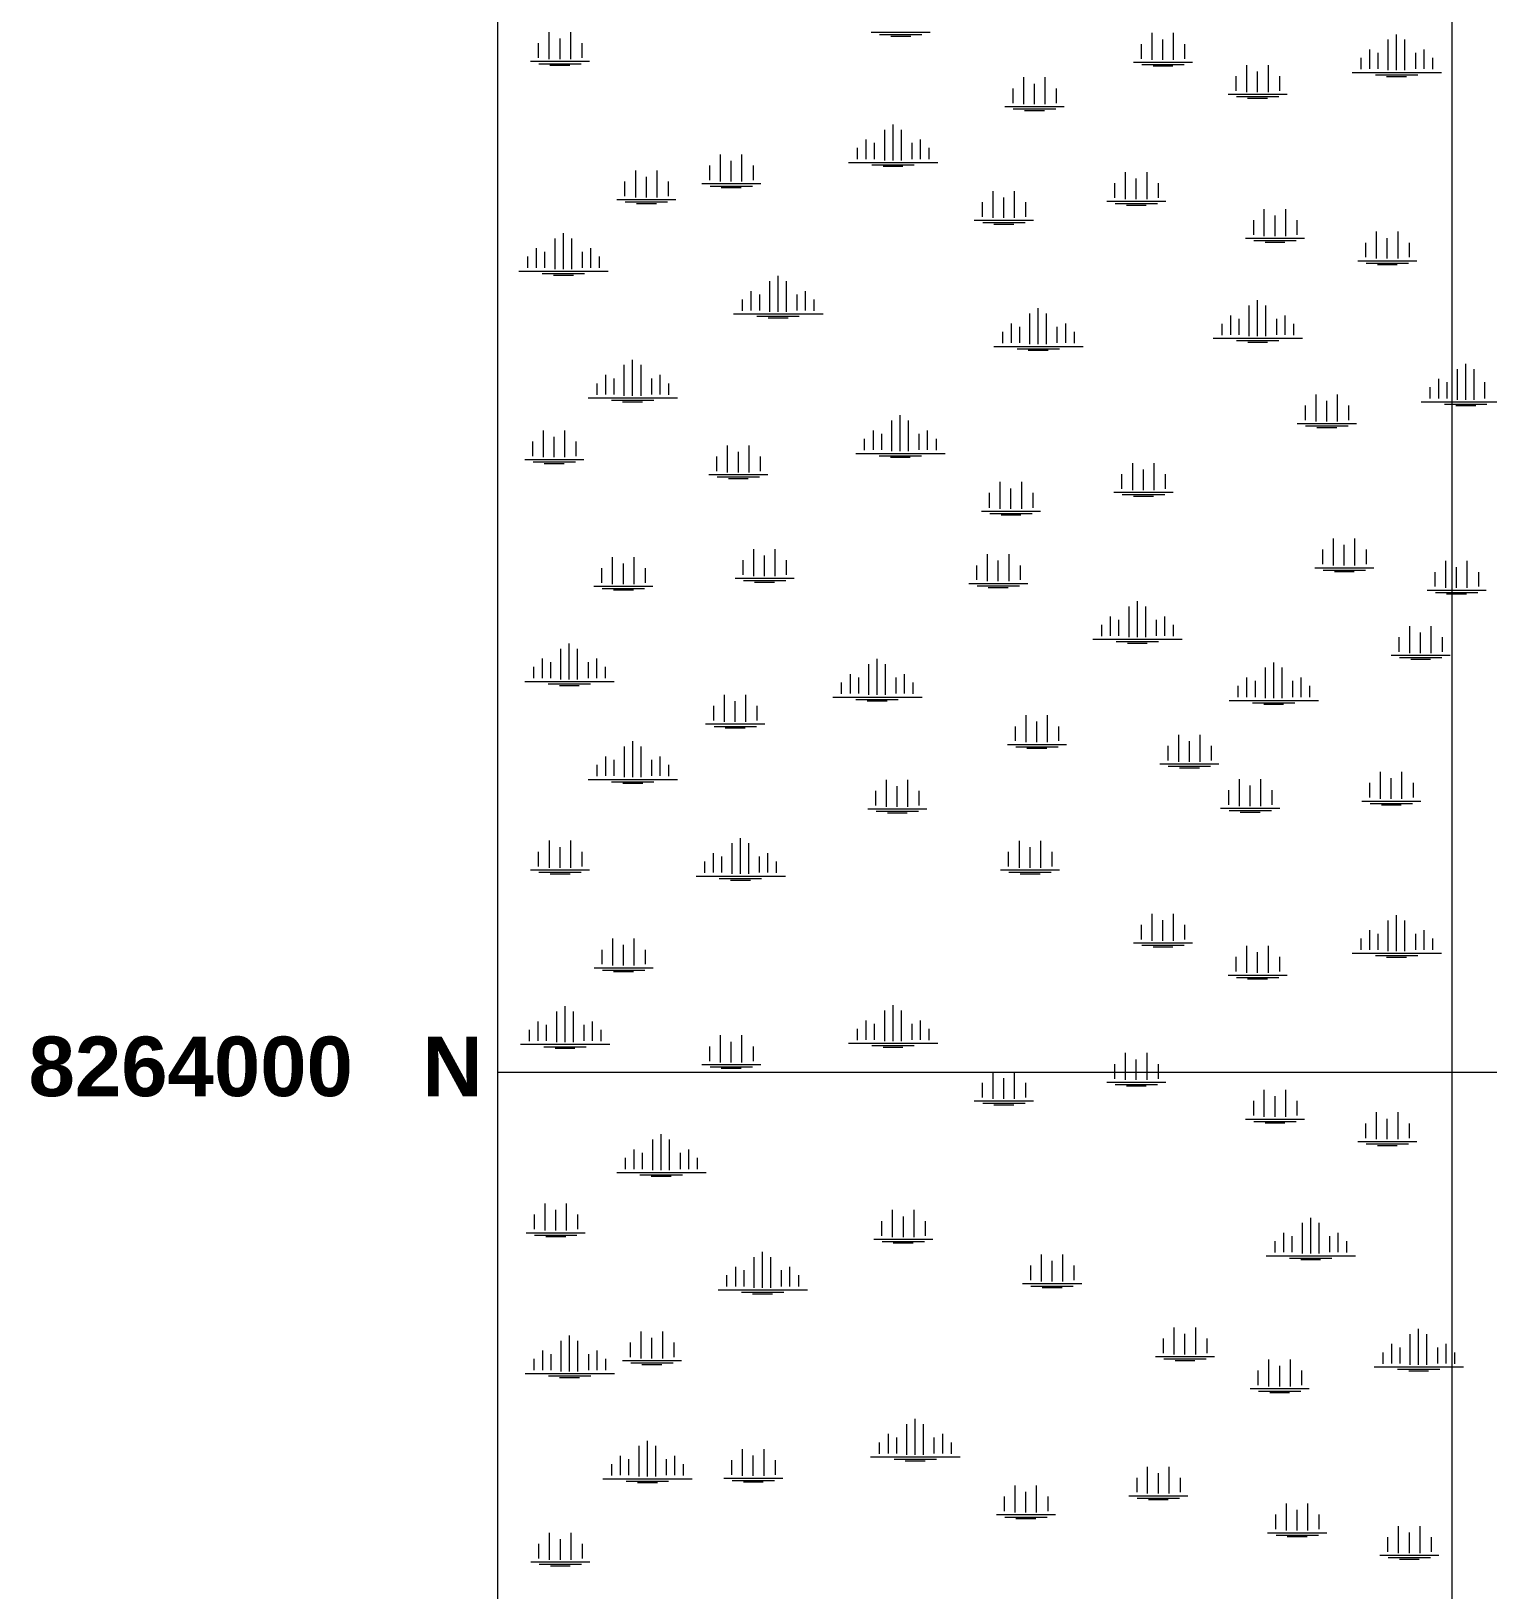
# Model space of a CAD drawing. Header units: metres. Extents: x 405809 to 420020, y 8257398 to 8272141.
# Drawn here: x 405809 to 407030, y 8262566 to 8263872 of the extents above; entities that cross this region are included whole.
import ezdxf

# ---------------------------------------------------------------- set-up
doc = ezdxf.new("R2010")
doc.units = ezdxf.units.M
for name, color, linetype, lineweight in [('BOFEDALES', 112, 'Continuous', 5), ('COORDENADAS', 30, 'Continuous', 5), ('texto', 7, 'Continuous', 13)]:
    doc.layers.add(name, color=color, linetype=linetype, lineweight=lineweight)
doc.styles.add('CARLOS', font='arialbd.ttf', dxfattribs={"height": 48})

msp = doc.modelspace()

# ---------------------------------------------------------------- linework, layer by layer
at = {"layer": 'BOFEDALES'}
for p, q in [((406234.2, 8263862.2), (406234.2, 8263850)), ((406243.5, 8263848.9), (406243.5, 8263871.5)), ((406252.5, 8263848.9), (406252.5, 8263866.2)), ((406261.5, 8263848.9), (406261.5, 8263871.5)), ((406270.7, 8263862.2), (406270.7, 8263850)), ((406513.4, 8263871.5), (406562.9, 8263871.5)), ((406520.4, 8263869.5), (406555.9, 8263869.5)), ((406529.8, 8263868.2), (406546.5, 8263868.2)), ((406739.6, 8263861.6), (406739.6, 8263849.3)), ((406748.9, 8263848.3), (406748.9, 8263870.9)), ((406757.9, 8263848.3), (406757.9, 8263865.5)), ((406766.9, 8263848.3), (406766.9, 8263870.9)), ((406776.1, 8263861.6), (406776.1, 8263849.3)), ((406946.7, 8263839.6), (406946.7, 8263865.3)), ((406953.7, 8263839.6), (406953.7, 8263869.7)), ((406953.7, 8263839.6), (406953.7, 8263865.3)), ((406960.7, 8263839.6), (406960.7, 8263865.3)), ((406923.7, 8263850), (406923.7, 8263840.5)), ((406931, 8263857), (406931, 8263840.7)), ((406938, 8263854.1), (406938, 8263840.7)), ((406969.5, 8263854.1), (406969.5, 8263840.7)), ((406976.5, 8263857), (406976.5, 8263840.7)), ((406983.8, 8263850), (406983.8, 8263840.5)), ((406227.7, 8263847.1), (406277.2, 8263847.1)), ((406234.7, 8263845.1), (406270.2, 8263845.1)), ((406244.1, 8263843.9), (406260.8, 8263843.9)), ((406733.1, 8263846.5), (406782.6, 8263846.5)), ((406740.1, 8263844.5), (406775.6, 8263844.5)), ((406749.6, 8263843.2), (406766.2, 8263843.2)), ((406828.3, 8263821.3), (406828.3, 8263843.9)), ((406837.3, 8263821.3), (406837.3, 8263838.6)), ((406846.3, 8263821.3), (406846.3, 8263843.9)), ((406916.4, 8263837.8), (406991.4, 8263837.8)), ((406936, 8263835.8), (406971.5, 8263835.8)), ((406632, 8263824.4), (406632, 8263812.1)), ((406641.3, 8263811.1), (406641.3, 8263833.7)), ((406650.3, 8263811.1), (406650.3, 8263828.3)), ((406659.3, 8263811.1), (406659.3, 8263833.7)), ((406668.5, 8263824.4), (406668.5, 8263812.1)), ((406819, 8263834.7), (406819, 8263822.4)), ((406855.5, 8263834.7), (406855.5, 8263822.4)), ((406945.4, 8263834.5), (406962.1, 8263834.5)), ((406625.5, 8263809.3), (406675, 8263809.3)), ((406812.5, 8263819.5), (406862, 8263819.5)), ((406819.5, 8263817.5), (406855, 8263817.5)), ((406828.9, 8263816.3), (406845.6, 8263816.3)), ((406632.5, 8263807.3), (406668, 8263807.3)), ((406641.9, 8263806), (406658.6, 8263806)), ((406524.7, 8263764.1), (406524.7, 8263789.8)), ((406531.7, 8263764.1), (406531.7, 8263794.2)), ((406531.7, 8263764.1), (406531.7, 8263789.8)), ((406538.7, 8263764.1), (406538.7, 8263789.8)), ((406501.6, 8263774.5), (406501.6, 8263765)), ((406508.9, 8263781.5), (406508.9, 8263765.2)), ((406515.9, 8263778.7), (406515.9, 8263765.2)), ((406547.5, 8263778.7), (406547.5, 8263765.2)), ((406554.5, 8263781.5), (406554.5, 8263765.2)), ((406561.8, 8263774.5), (406561.8, 8263765)), ((406377.8, 8263759.7), (406377.8, 8263747.4)), ((406387, 8263746.4), (406387, 8263769)), ((406396, 8263746.4), (406396, 8263763.6)), ((406405, 8263746.4), (406405, 8263769)), ((406414.3, 8263759.7), (406414.3, 8263747.4)), ((406494.4, 8263762.3), (406569.3, 8263762.3)), ((406513.9, 8263760.3), (406549.5, 8263760.3)), ((406523.4, 8263759.1), (406540, 8263759.1)), ((406306.7, 8263746.4), (406306.7, 8263734.2)), ((406316, 8263733.1), (406316, 8263755.7)), ((406325, 8263733.1), (406325, 8263750.4)), ((406334, 8263733.1), (406334, 8263755.7)), ((406343.2, 8263746.4), (406343.2, 8263734.2)), ((406371.3, 8263744.6), (406420.8, 8263744.6)), ((406717.4, 8263744.9), (406717.4, 8263732.7)), ((406726.6, 8263731.6), (406726.6, 8263754.2)), ((406735.6, 8263731.6), (406735.6, 8263748.8)), ((406744.6, 8263731.6), (406744.6, 8263754.2)), ((406753.9, 8263744.9), (406753.9, 8263732.7)), ((406300.2, 8263731.3), (406349.7, 8263731.3)), ((406378.3, 8263742.6), (406413.8, 8263742.6)), ((406387.7, 8263741.3), (406404.4, 8263741.3)), ((406615.5, 8263715.8), (406615.5, 8263738.4)), ((406624.5, 8263715.8), (406624.5, 8263733)), ((406633.5, 8263715.8), (406633.5, 8263738.4)), ((406307.2, 8263729.3), (406342.7, 8263729.3)), ((406316.6, 8263728), (406333.3, 8263728)), ((406606.3, 8263729.1), (406606.3, 8263716.8)), ((406642.8, 8263729.1), (406642.8, 8263716.8)), ((406710.9, 8263729.8), (406760.4, 8263729.8)), ((406717.9, 8263727.8), (406753.4, 8263727.8)), ((406727.3, 8263726.5), (406743.9, 8263726.5)), ((406842.9, 8263700.6), (406842.9, 8263723.2)), ((406851.9, 8263700.6), (406851.9, 8263717.9)), ((406860.9, 8263700.6), (406860.9, 8263723.2)), ((406599.8, 8263714), (406649.3, 8263714)), ((406606.8, 8263712), (406642.3, 8263712)), ((406616.2, 8263710.7), (406632.9, 8263710.7)), ((406833.7, 8263713.9), (406833.7, 8263701.7)), ((406870.2, 8263713.9), (406870.2, 8263701.7)), ((406937, 8263681.8), (406937, 8263704.4)), ((406955, 8263681.8), (406955, 8263704.4)), ((406248.4, 8263673), (406248.4, 8263698.7)), ((406255.4, 8263673), (406255.4, 8263703.1)), ((406255.4, 8263673), (406255.4, 8263698.7)), ((406262.4, 8263673), (406262.4, 8263698.7)), ((406827.2, 8263698.8), (406876.7, 8263698.8)), ((406834.2, 8263696.8), (406869.7, 8263696.8)), ((406843.6, 8263695.5), (406860.2, 8263695.5)), ((406927.7, 8263695.1), (406927.7, 8263682.9)), ((406946, 8263681.8), (406946, 8263699)), ((406964.2, 8263695.1), (406964.2, 8263682.9)), ((406225.3, 8263683.4), (406225.3, 8263673.9)), ((406232.6, 8263690.4), (406232.6, 8263674.1)), ((406239.6, 8263687.5), (406239.6, 8263674.1)), ((406271.1, 8263687.5), (406271.1, 8263674.1)), ((406278.1, 8263690.4), (406278.1, 8263674.1)), ((406285.4, 8263683.4), (406285.4, 8263673.9)), ((406921.2, 8263680), (406970.7, 8263680)), ((406218.1, 8263671.2), (406293, 8263671.2)), ((406237.6, 8263669.2), (406273.1, 8263669.2)), ((406247, 8263668), (406263.7, 8263668)), ((406435.4, 8263637.2), (406435.4, 8263667.4)), ((406928.2, 8263678), (406963.7, 8263678)), ((406937.7, 8263676.7), (406954.3, 8263676.7)), ((406412.6, 8263654.6), (406412.6, 8263638.3)), ((406428.4, 8263637.2), (406428.4, 8263662.9)), ((406435.4, 8263637.2), (406435.4, 8263662.9)), ((406442.4, 8263637.2), (406442.4, 8263662.9)), ((406458.1, 8263654.6), (406458.1, 8263638.3)), ((406405.3, 8263647.6), (406405.3, 8263638.1)), ((406419.6, 8263651.8), (406419.6, 8263638.3)), ((406451.1, 8263651.8), (406451.1, 8263638.3)), ((406465.4, 8263647.6), (406465.4, 8263638.1)), ((406653.4, 8263610), (406653.4, 8263640.1)), ((406830.3, 8263616.8), (406830.3, 8263642.5)), ((406837.3, 8263616.8), (406837.3, 8263646.9)), ((406837.3, 8263616.8), (406837.3, 8263642.5)), ((406844.3, 8263616.8), (406844.3, 8263642.5)), ((406398, 8263635.4), (406473, 8263635.4)), ((406417.6, 8263633.4), (406453.1, 8263633.4)), ((406427, 8263632.2), (406443.7, 8263632.2)), ((406630.6, 8263627.4), (406630.6, 8263611.1)), ((406646.4, 8263610), (406646.4, 8263635.7)), ((406653.4, 8263610), (406653.4, 8263635.7)), ((406660.4, 8263610), (406660.4, 8263635.7)), ((406676.1, 8263627.4), (406676.1, 8263611.1)), ((406807.3, 8263627.2), (406807.3, 8263617.7)), ((406814.6, 8263634.2), (406814.6, 8263617.9)), ((406821.6, 8263631.4), (406821.6, 8263617.9)), ((406853.1, 8263631.4), (406853.1, 8263617.9)), ((406860.1, 8263634.2), (406860.1, 8263617.9)), ((406867.4, 8263627.2), (406867.4, 8263617.7)), ((406623.3, 8263620.4), (406623.3, 8263610.9)), ((406637.6, 8263624.6), (406637.6, 8263611.1)), ((406669.1, 8263624.6), (406669.1, 8263611.1)), ((406683.4, 8263620.4), (406683.4, 8263610.9)), ((406800, 8263615), (406875, 8263615)), ((406819.6, 8263613), (406855.1, 8263613)), ((406616.1, 8263608.2), (406691, 8263608.2)), ((406635.6, 8263606.2), (406671.1, 8263606.2)), ((406645, 8263605), (406661.7, 8263605)), ((406829, 8263611.8), (406845.7, 8263611.8)), ((406306.4, 8263566.8), (406306.4, 8263592.6)), ((406313.4, 8263566.8), (406313.4, 8263597)), ((406313.4, 8263566.8), (406313.4, 8263592.6)), ((406320.4, 8263566.8), (406320.4, 8263592.6)), ((407004.8, 8263563.5), (407004.8, 8263589.2)), ((407011.8, 8263563.5), (407011.8, 8263593.6)), ((407011.8, 8263563.5), (407011.8, 8263589.2)), ((407018.8, 8263563.5), (407018.8, 8263589.2)), ((406283.3, 8263577.2), (406283.3, 8263567.7)), ((406290.6, 8263584.3), (406290.6, 8263567.9)), ((406297.6, 8263581.4), (406297.6, 8263567.9)), ((406329.1, 8263581.4), (406329.1, 8263567.9)), ((406336.1, 8263584.3), (406336.1, 8263567.9)), ((406343.4, 8263577.2), (406343.4, 8263567.7)), ((406981.7, 8263573.9), (406981.7, 8263564.4)), ((406989, 8263580.9), (406989, 8263564.6)), ((406996, 8263578.1), (406996, 8263564.6)), ((407027.5, 8263578.1), (407027.5, 8263564.6)), ((406276.1, 8263565.1), (406351, 8263565.1)), ((406295.6, 8263563.1), (406331.1, 8263563.1)), ((406305, 8263561.8), (406321.7, 8263561.8)), ((406886.3, 8263545.3), (406886.3, 8263567.9)), ((406895.3, 8263545.3), (406895.3, 8263562.5)), ((406904.3, 8263545.3), (406904.3, 8263567.9)), ((406974.5, 8263561.7), (407049.4, 8263561.7)), ((406537.7, 8263520.3), (406537.7, 8263550.4)), ((406877, 8263558.6), (406877, 8263546.3)), ((406913.6, 8263558.6), (406913.6, 8263546.3)), ((406994, 8263559.7), (407029.5, 8263559.7)), ((407003.4, 8263558.5), (407020.1, 8263558.5)), ((406238.6, 8263515.2), (406238.6, 8263537.8)), ((406256.6, 8263515.2), (406256.6, 8263537.8)), ((406514.9, 8263537.7), (406514.9, 8263521.4)), ((406521.9, 8263534.8), (406521.9, 8263521.4)), ((406530.7, 8263520.3), (406530.7, 8263546)), ((406537.7, 8263520.3), (406537.7, 8263546)), ((406544.7, 8263520.3), (406544.7, 8263546)), ((406553.4, 8263534.8), (406553.4, 8263521.4)), ((406560.4, 8263537.7), (406560.4, 8263521.4)), ((406870.5, 8263543.5), (406920.1, 8263543.5)), ((406877.5, 8263541.5), (406913.1, 8263541.5)), ((406887, 8263540.2), (406903.6, 8263540.2)), ((406229.4, 8263528.5), (406229.4, 8263516.3)), ((406247.6, 8263515.2), (406247.6, 8263532.5)), ((406265.9, 8263528.5), (406265.9, 8263516.3)), ((406393, 8263502.5), (406393, 8263525.2)), ((406411, 8263502.5), (406411, 8263525.2)), ((406507.6, 8263530.7), (406507.6, 8263521.2)), ((406567.7, 8263530.7), (406567.7, 8263521.2)), ((406222.9, 8263513.4), (406272.4, 8263513.4)), ((406229.9, 8263511.4), (406265.4, 8263511.4)), ((406239.3, 8263510.1), (406256, 8263510.1)), ((406383.8, 8263515.9), (406383.8, 8263503.6)), ((406402, 8263502.5), (406402, 8263519.8)), ((406420.3, 8263515.9), (406420.3, 8263503.6)), ((406500.4, 8263518.5), (406575.3, 8263518.5)), ((406519.9, 8263516.5), (406555.4, 8263516.5)), ((406529.4, 8263515.2), (406546, 8263515.2)), ((406732.6, 8263487.8), (406732.6, 8263510.4)), ((406750.6, 8263487.8), (406750.6, 8263510.4)), ((406377.3, 8263500.8), (406426.8, 8263500.8)), ((406384.3, 8263498.8), (406419.8, 8263498.8)), ((406393.7, 8263497.5), (406410.3, 8263497.5)), ((406723.3, 8263501.1), (406723.3, 8263488.8)), ((406741.6, 8263487.8), (406741.6, 8263505)), ((406759.9, 8263501.1), (406759.9, 8263488.8)), ((406612.3, 8263485.3), (406612.3, 8263473)), ((406621.5, 8263471.9), (406621.5, 8263494.6)), ((406630.5, 8263471.9), (406630.5, 8263489.2)), ((406639.5, 8263471.9), (406639.5, 8263494.6)), ((406648.8, 8263485.3), (406648.8, 8263473)), ((406716.8, 8263486), (406766.4, 8263486)), ((406723.8, 8263484), (406759.4, 8263484)), ((406733.3, 8263482.7), (406749.9, 8263482.7)), ((406605.8, 8263470.2), (406655.3, 8263470.2)), ((406612.8, 8263468.2), (406648.3, 8263468.2)), ((406622.2, 8263466.9), (406638.8, 8263466.9)), ((406900.9, 8263424.5), (406900.9, 8263447.1)), ((406918.9, 8263424.5), (406918.9, 8263447.1)), ((406296.6, 8263409), (406296.6, 8263431.6)), ((406314.6, 8263409), (406314.6, 8263431.6)), ((406414.9, 8263415.7), (406414.9, 8263438.3)), ((406423.9, 8263415.7), (406423.9, 8263432.9)), ((406432.9, 8263415.7), (406432.9, 8263438.3)), ((406610.9, 8263411.3), (406610.9, 8263433.9)), ((406628.9, 8263411.3), (406628.9, 8263433.9)), ((406891.7, 8263437.9), (406891.7, 8263425.6)), ((406909.9, 8263424.5), (406909.9, 8263441.8)), ((406928.2, 8263437.9), (406928.2, 8263425.6)), ((406287.4, 8263422.4), (406287.4, 8263410.1)), ((406305.6, 8263409), (406305.6, 8263426.3)), ((406323.9, 8263422.4), (406323.9, 8263410.1)), ((406405.7, 8263429), (406405.7, 8263416.7)), ((406442.2, 8263429), (406442.2, 8263416.7)), ((406601.6, 8263424.6), (406601.6, 8263412.4)), ((406619.9, 8263411.3), (406619.9, 8263428.6)), ((406638.1, 8263424.6), (406638.1, 8263412.4)), ((406885.2, 8263422.7), (406934.7, 8263422.7)), ((406892.2, 8263420.7), (406927.7, 8263420.7)), ((406901.6, 8263419.5), (406918.3, 8263419.5)), ((406985.8, 8263419), (406985.8, 8263406.8)), ((406995, 8263405.7), (406995, 8263428.3)), ((407004, 8263405.7), (407004, 8263423)), ((407013, 8263405.7), (407013, 8263428.3)), ((407022.3, 8263419), (407022.3, 8263406.8)), ((406280.9, 8263407.2), (406330.4, 8263407.2)), ((406287.9, 8263405.2), (406323.4, 8263405.2)), ((406297.3, 8263404), (406314, 8263404)), ((406399.2, 8263413.9), (406448.7, 8263413.9)), ((406406.2, 8263411.9), (406441.7, 8263411.9)), ((406415.6, 8263410.6), (406432.3, 8263410.6)), ((406595.1, 8263409.5), (406644.6, 8263409.5)), ((406602.1, 8263407.5), (406637.6, 8263407.5)), ((406611.5, 8263406.2), (406628.2, 8263406.2)), ((406979.3, 8263403.9), (407028.8, 8263403.9)), ((406736.5, 8263364.5), (406736.5, 8263394.6)), ((406986.3, 8263401.9), (407021.8, 8263401.9)), ((406995.7, 8263400.7), (407012.4, 8263400.7)), ((406713.7, 8263381.9), (406713.7, 8263365.6)), ((406720.7, 8263379.1), (406720.7, 8263365.6)), ((406729.5, 8263364.5), (406729.5, 8263390.2)), ((406736.5, 8263364.5), (406736.5, 8263390.2)), ((406743.5, 8263364.5), (406743.5, 8263390.2)), ((406752.2, 8263379.1), (406752.2, 8263365.6)), ((406759.2, 8263381.9), (406759.2, 8263365.6)), ((406706.4, 8263374.9), (406706.4, 8263365.4)), ((406766.5, 8263374.9), (406766.5, 8263365.4)), ((406964.9, 8263351.1), (406964.9, 8263373.7)), ((406973.9, 8263351.1), (406973.9, 8263368.3)), ((406982.9, 8263351.1), (406982.9, 8263373.7)), ((406253.3, 8263329.1), (406253.3, 8263354.8)), ((406260.3, 8263329.1), (406260.3, 8263359.2)), ((406260.3, 8263329.1), (406260.3, 8263354.8)), ((406267.3, 8263329.1), (406267.3, 8263354.8)), ((406699.1, 8263362.7), (406774.1, 8263362.7)), ((406718.7, 8263360.7), (406754.2, 8263360.7)), ((406728.1, 8263359.5), (406744.8, 8263359.5)), ((406955.6, 8263364.4), (406955.6, 8263352.1)), ((406992.1, 8263364.4), (406992.1, 8263352.1)), ((406230.2, 8263339.5), (406230.2, 8263330)), ((406237.5, 8263346.5), (406237.5, 8263330.1)), ((406244.5, 8263343.6), (406244.5, 8263330.1)), ((406276.1, 8263343.6), (406276.1, 8263330.1)), ((406283.1, 8263346.5), (406283.1, 8263330.1)), ((406290.4, 8263339.5), (406290.4, 8263330)), ((406511.4, 8263316.1), (406511.4, 8263341.8)), ((406518.4, 8263316.1), (406518.4, 8263346.2)), ((406518.4, 8263316.1), (406518.4, 8263341.8)), ((406525.4, 8263316.1), (406525.4, 8263341.8)), ((406843.8, 8263313.2), (406843.8, 8263338.9)), ((406850.8, 8263313.2), (406850.8, 8263343.3)), ((406850.8, 8263313.2), (406850.8, 8263338.9)), ((406857.8, 8263313.2), (406857.8, 8263338.9)), ((406949.1, 8263349.3), (406998.6, 8263349.3)), ((406956.1, 8263347.3), (406991.6, 8263347.3)), ((406965.6, 8263346), (406982.2, 8263346)), ((406223, 8263327.3), (406297.9, 8263327.3)), ((406488.3, 8263326.5), (406488.3, 8263317)), ((406495.6, 8263333.5), (406495.6, 8263317.2)), ((406502.6, 8263330.6), (406502.6, 8263317.2)), ((406534.1, 8263330.6), (406534.1, 8263317.2)), ((406541.1, 8263333.5), (406541.1, 8263317.2)), ((406548.4, 8263326.5), (406548.4, 8263317)), ((406828.1, 8263330.6), (406828.1, 8263314.3)), ((406835.1, 8263327.8), (406835.1, 8263314.3)), ((406866.6, 8263327.8), (406866.6, 8263314.3)), ((406873.6, 8263330.6), (406873.6, 8263314.3)), ((406242.5, 8263325.3), (406278.1, 8263325.3)), ((406252, 8263324), (406268.6, 8263324)), ((406390.4, 8263293.5), (406390.4, 8263316.1)), ((406408.4, 8263293.5), (406408.4, 8263316.1)), ((406481.1, 8263314.3), (406556, 8263314.3)), ((406820.8, 8263323.6), (406820.8, 8263314.1)), ((406880.9, 8263323.6), (406880.9, 8263314.1)), ((406381.1, 8263306.9), (406381.1, 8263294.6)), ((406399.4, 8263293.5), (406399.4, 8263310.8)), ((406417.6, 8263306.9), (406417.6, 8263294.6)), ((406500.6, 8263312.3), (406536.1, 8263312.3)), ((406510, 8263311.1), (406526.7, 8263311.1)), ((406813.5, 8263311.4), (406888.4, 8263311.4)), ((406833.1, 8263309.4), (406868.6, 8263309.4)), ((406842.5, 8263308.2), (406859.1, 8263308.2)), ((406374.6, 8263291.7), (406424.1, 8263291.7)), ((406381.6, 8263289.7), (406417.1, 8263289.7)), ((406391, 8263288.5), (406407.7, 8263288.5)), ((406634, 8263289.7), (406634, 8263277.5)), ((406643.2, 8263276.4), (406643.2, 8263299)), ((406652.2, 8263276.4), (406652.2, 8263293.7)), ((406661.2, 8263276.4), (406661.2, 8263299)), ((406670.5, 8263289.7), (406670.5, 8263277.5)), ((406313.5, 8263247), (406313.5, 8263277.2)), ((406627.5, 8263274.6), (406677, 8263274.6)), ((406761.9, 8263273.4), (406761.9, 8263261.2)), ((406771.1, 8263260.1), (406771.1, 8263282.7)), ((406780.1, 8263260.1), (406780.1, 8263277.4)), ((406789.1, 8263260.1), (406789.1, 8263282.7)), ((406798.4, 8263273.4), (406798.4, 8263261.2)), ((406290.7, 8263264.5), (406290.7, 8263248.1)), ((406297.7, 8263261.6), (406297.7, 8263248.1)), ((406306.5, 8263247), (406306.5, 8263272.8)), ((406313.5, 8263247), (406313.5, 8263272.8)), ((406320.5, 8263247), (406320.5, 8263272.8)), ((406329.2, 8263261.6), (406329.2, 8263248.1)), ((406336.2, 8263264.5), (406336.2, 8263248.1)), ((406634.5, 8263272.6), (406670, 8263272.6)), ((406643.9, 8263271.3), (406660.6, 8263271.3)), ((406283.4, 8263257.4), (406283.4, 8263247.9)), ((406343.5, 8263257.4), (406343.5, 8263247.9)), ((406755.4, 8263258.3), (406804.9, 8263258.3)), ((406762.4, 8263256.3), (406797.9, 8263256.3)), ((406771.8, 8263255), (406788.5, 8263255)), ((406940.3, 8263228.9), (406940.3, 8263251.5)), ((406958.3, 8263228.9), (406958.3, 8263251.5)), ((406276.2, 8263245.2), (406351.1, 8263245.2)), ((406295.7, 8263243.2), (406331.2, 8263243.2)), ((406305.1, 8263242), (406321.8, 8263242)), ((406516.9, 8263235.7), (406516.9, 8263223.4)), ((406526.2, 8263222.3), (406526.2, 8263244.9)), ((406535.2, 8263222.3), (406535.2, 8263239.6)), ((406544.2, 8263222.3), (406544.2, 8263244.9)), ((406553.4, 8263235.7), (406553.4, 8263223.4)), ((406812.8, 8263236.3), (406812.8, 8263224)), ((406822, 8263222.9), (406822, 8263245.5)), ((406831, 8263222.9), (406831, 8263240.2)), ((406840, 8263222.9), (406840, 8263245.5)), ((406849.3, 8263236.3), (406849.3, 8263224)), ((406931.1, 8263242.3), (406931.1, 8263230)), ((406949.3, 8263228.9), (406949.3, 8263246.2)), ((406967.6, 8263242.3), (406967.6, 8263230)), ((406806.3, 8263221.1), (406855.8, 8263221.1)), ((406924.6, 8263227.1), (406974.1, 8263227.1)), ((406931.6, 8263225.1), (406967.1, 8263225.1)), ((406941, 8263223.9), (406957.6, 8263223.9)), ((406510.4, 8263220.5), (406559.9, 8263220.5)), ((406517.4, 8263218.5), (406552.9, 8263218.5)), ((406526.9, 8263217.3), (406543.5, 8263217.3)), ((406813.3, 8263219.1), (406848.8, 8263219.1)), ((406822.7, 8263217.9), (406839.4, 8263217.9)), ((406403.8, 8263166), (406403.8, 8263196.1)), ((406234.3, 8263184.6), (406234.3, 8263172.3)), ((406243.6, 8263171.2), (406243.6, 8263193.9)), ((406252.6, 8263171.2), (406252.6, 8263188.5)), ((406261.6, 8263171.2), (406261.6, 8263193.9)), ((406270.8, 8263184.6), (406270.8, 8263172.3)), ((406381, 8263183.4), (406381, 8263167.1)), ((406396.8, 8263166), (406396.8, 8263191.7)), ((406403.8, 8263166), (406403.8, 8263191.7)), ((406410.8, 8263166), (406410.8, 8263191.7)), ((406426.5, 8263183.4), (406426.5, 8263167.1)), ((406628.3, 8263184.5), (406628.3, 8263172.3)), ((406637.6, 8263171.2), (406637.6, 8263193.8)), ((406646.6, 8263171.2), (406646.6, 8263188.4)), ((406655.6, 8263171.2), (406655.6, 8263193.8)), ((406664.8, 8263184.5), (406664.8, 8263172.3)), ((406227.8, 8263169.5), (406277.3, 8263169.5)), ((406373.7, 8263176.4), (406373.7, 8263166.9)), ((406388, 8263180.5), (406388, 8263167.1)), ((406419.5, 8263180.5), (406419.5, 8263167.1)), ((406433.8, 8263176.4), (406433.8, 8263166.9)), ((406621.8, 8263169.4), (406671.3, 8263169.4)), ((406234.8, 8263167.5), (406270.3, 8263167.5)), ((406244.2, 8263166.2), (406260.9, 8263166.2)), ((406366.5, 8263164.2), (406441.4, 8263164.2)), ((406386, 8263162.2), (406421.5, 8263162.2)), ((406395.4, 8263160.9), (406412.1, 8263160.9)), ((406628.8, 8263167.4), (406664.3, 8263167.4)), ((406638.2, 8263166.1), (406654.9, 8263166.1)), ((406748.9, 8263110), (406748.9, 8263132.7)), ((406766.9, 8263110), (406766.9, 8263132.7)), ((406953.7, 8263101.4), (406953.7, 8263131.5)), ((406739.6, 8263123.4), (406739.6, 8263111.1)), ((406757.9, 8263110), (406757.9, 8263127.3)), ((406776.1, 8263123.4), (406776.1, 8263111.1)), ((406931, 8263118.8), (406931, 8263102.5)), ((406946.7, 8263101.4), (406946.7, 8263127.1)), ((406953.7, 8263101.4), (406953.7, 8263127.1)), ((406960.7, 8263101.4), (406960.7, 8263127.1)), ((406976.5, 8263118.8), (406976.5, 8263102.5)), ((406296.7, 8263089.2), (406296.7, 8263111.8)), ((406305.7, 8263089.2), (406305.7, 8263106.5)), ((406314.7, 8263089.2), (406314.7, 8263111.8)), ((406733.1, 8263108.3), (406782.6, 8263108.3)), ((406740.1, 8263106.3), (406775.6, 8263106.3)), ((406749.6, 8263105), (406766.2, 8263105)), ((406828.3, 8263083.1), (406828.3, 8263105.7)), ((406846.3, 8263083.1), (406846.3, 8263105.7)), ((406923.7, 8263111.8), (406923.7, 8263102.3)), ((406938, 8263115.9), (406938, 8263102.5)), ((406969.5, 8263115.9), (406969.5, 8263102.5)), ((406983.8, 8263111.8), (406983.8, 8263102.3)), ((406287.5, 8263102.5), (406287.5, 8263090.3)), ((406324, 8263102.5), (406324, 8263090.3)), ((406819, 8263096.4), (406819, 8263084.2)), ((406837.3, 8263083.1), (406837.3, 8263100.4)), ((406855.5, 8263096.4), (406855.5, 8263084.2)), ((406916.4, 8263099.6), (406991.4, 8263099.6)), ((406936, 8263097.6), (406971.5, 8263097.6)), ((406945.4, 8263096.3), (406962.1, 8263096.3)), ((406281, 8263087.4), (406330.5, 8263087.4)), ((406288, 8263085.4), (406323.5, 8263085.4)), ((406297.4, 8263084.2), (406314.1, 8263084.2)), ((406812.5, 8263081.3), (406862, 8263081.3)), ((406819.5, 8263079.3), (406855, 8263079.3)), ((406828.9, 8263078.1), (406845.6, 8263078.1)), ((406256.7, 8263024.9), (406256.7, 8263055.1)), ((406524.7, 8263025.9), (406524.7, 8263051.6)), ((406531.7, 8263025.9), (406531.7, 8263056)), ((406531.7, 8263025.9), (406531.7, 8263051.6)), ((406538.7, 8263025.9), (406538.7, 8263051.6)), ((406233.9, 8263042.4), (406233.9, 8263026)), ((406240.9, 8263039.5), (406240.9, 8263026)), ((406249.7, 8263024.9), (406249.7, 8263050.7)), ((406256.7, 8263024.9), (406256.7, 8263050.7)), ((406263.7, 8263024.9), (406263.7, 8263050.7)), ((406272.4, 8263039.5), (406272.4, 8263026)), ((406279.4, 8263042.4), (406279.4, 8263026)), ((406508.9, 8263043.3), (406508.9, 8263027)), ((406515.9, 8263040.4), (406515.9, 8263027)), ((406547.5, 8263040.4), (406547.5, 8263027)), ((406554.5, 8263043.3), (406554.5, 8263027)), ((406226.6, 8263035.4), (406226.6, 8263025.9)), ((406286.8, 8263035.4), (406286.8, 8263025.9)), ((406387, 8263008.1), (406387, 8263030.8)), ((406396, 8263008.1), (406396, 8263025.4)), ((406405, 8263008.1), (406405, 8263030.8)), ((406501.6, 8263036.3), (406501.6, 8263026.8)), ((406561.8, 8263036.3), (406561.8, 8263026.8)), ((406219.4, 8263023.2), (406294.3, 8263023.2)), ((406238.9, 8263021.2), (406274.4, 8263021.2)), ((406248.4, 8263019.9), (406265, 8263019.9)), ((406377.8, 8263021.5), (406377.8, 8263009.2)), ((406414.3, 8263021.5), (406414.3, 8263009.2)), ((406494.4, 8263024.1), (406569.3, 8263024.1)), ((406513.9, 8263022.1), (406549.5, 8263022.1)), ((406523.4, 8263020.8), (406540, 8263020.8)), ((406726.6, 8262993.4), (406726.6, 8263016)), ((406744.6, 8262993.4), (406744.6, 8263016)), ((406371.3, 8263006.4), (406420.8, 8263006.4)), ((406378.3, 8263004.4), (406413.8, 8263004.4)), ((406387.7, 8263003.1), (406404.4, 8263003.1)), ((406615.5, 8262977.5), (406615.5, 8263000.2)), ((406633.5, 8262977.5), (406633.5, 8263000.2)), ((406717.4, 8263006.7), (406717.4, 8262994.4)), ((406735.6, 8262993.4), (406735.6, 8263010.6)), ((406753.9, 8263006.7), (406753.9, 8262994.4)), ((406606.3, 8262990.9), (406606.3, 8262978.6)), ((406624.5, 8262977.5), (406624.5, 8262994.8)), ((406642.8, 8262990.9), (406642.8, 8262978.6)), ((406710.9, 8262991.6), (406760.4, 8262991.6)), ((406717.9, 8262989.6), (406753.4, 8262989.6)), ((406727.3, 8262988.3), (406743.9, 8262988.3)), ((406599.8, 8262975.8), (406649.3, 8262975.8)), ((406606.8, 8262973.8), (406642.3, 8262973.8)), ((406833.7, 8262975.7), (406833.7, 8262963.5)), ((406842.9, 8262962.4), (406842.9, 8262985)), ((406851.9, 8262962.4), (406851.9, 8262979.7)), ((406860.9, 8262962.4), (406860.9, 8262985)), ((406870.2, 8262975.7), (406870.2, 8262963.5)), ((406616.2, 8262972.5), (406632.9, 8262972.5)), ((406827.2, 8262960.6), (406876.7, 8262960.6)), ((406937, 8262943.6), (406937, 8262966.2)), ((406946, 8262943.6), (406946, 8262960.8)), ((406955, 8262943.6), (406955, 8262966.2)), ((406337.3, 8262917.6), (406337.3, 8262947.8)), ((406834.2, 8262958.6), (406869.7, 8262958.6)), ((406843.6, 8262957.3), (406860.2, 8262957.3)), ((406927.7, 8262956.9), (406927.7, 8262944.6)), ((406964.2, 8262956.9), (406964.2, 8262944.6)), ((406314.5, 8262935.1), (406314.5, 8262918.7)), ((406330.3, 8262917.6), (406330.3, 8262943.4)), ((406337.3, 8262917.6), (406337.3, 8262943.4)), ((406344.3, 8262917.6), (406344.3, 8262943.4)), ((406360.1, 8262935.1), (406360.1, 8262918.7)), ((406921.2, 8262941.8), (406970.7, 8262941.8)), ((406928.2, 8262939.8), (406963.7, 8262939.8)), ((406937.7, 8262938.5), (406954.3, 8262938.5)), ((406307.2, 8262928.1), (406307.2, 8262918.6)), ((406321.5, 8262932.2), (406321.5, 8262918.7)), ((406353.1, 8262932.2), (406353.1, 8262918.7)), ((406367.4, 8262928.1), (406367.4, 8262918.6)), ((406300, 8262915.9), (406374.9, 8262915.9)), ((406319.5, 8262913.9), (406355.1, 8262913.9)), ((406329, 8262912.6), (406345.6, 8262912.6)), ((406240, 8262867.1), (406240, 8262889.7)), ((406249, 8262867.1), (406249, 8262884.4)), ((406258, 8262867.1), (406258, 8262889.7)), ((406531.3, 8262861.7), (406531.3, 8262884.4)), ((406549.3, 8262861.7), (406549.3, 8262884.4)), ((406230.7, 8262880.5), (406230.7, 8262868.2)), ((406267.2, 8262880.5), (406267.2, 8262868.2)), ((406522, 8262875.1), (406522, 8262862.8)), ((406540.3, 8262861.7), (406540.3, 8262879)), ((406558.5, 8262875.1), (406558.5, 8262862.8)), ((406874.8, 8262847.8), (406874.8, 8262873.5)), ((406881.8, 8262847.8), (406881.8, 8262877.9)), ((406881.8, 8262847.8), (406881.8, 8262873.5)), ((406888.8, 8262847.8), (406888.8, 8262873.5)), ((406224.2, 8262865.3), (406273.7, 8262865.3)), ((406231.2, 8262863.3), (406266.7, 8262863.3)), ((406240.6, 8262862.1), (406257.3, 8262862.1)), ((406515.5, 8262860), (406565, 8262860)), ((406522.5, 8262858), (406558, 8262858)), ((406531.9, 8262856.7), (406548.6, 8262856.7)), ((406851.7, 8262858.2), (406851.7, 8262848.7)), ((406859, 8262865.2), (406859, 8262848.9)), ((406866, 8262862.4), (406866, 8262848.9)), ((406897.5, 8262862.4), (406897.5, 8262848.9)), ((406904.5, 8262865.2), (406904.5, 8262848.9)), ((406911.8, 8262858.2), (406911.8, 8262848.7)), ((406415.3, 8262819.2), (406415.3, 8262844.9)), ((406422.3, 8262819.2), (406422.3, 8262849.4)), ((406422.3, 8262819.2), (406422.3, 8262844.9)), ((406429.3, 8262819.2), (406429.3, 8262844.9)), ((406656.1, 8262824.4), (406656.1, 8262847)), ((406674.1, 8262824.4), (406674.1, 8262847)), ((406844.5, 8262846), (406919.4, 8262846)), ((406864, 8262844), (406899.5, 8262844)), ((406873.4, 8262842.8), (406890.1, 8262842.8)), ((406392.2, 8262829.6), (406392.2, 8262820.1)), ((406399.5, 8262836.6), (406399.5, 8262820.3)), ((406406.5, 8262833.8), (406406.5, 8262820.3)), ((406438, 8262833.8), (406438, 8262820.3)), ((406445, 8262836.6), (406445, 8262820.3)), ((406452.3, 8262829.6), (406452.3, 8262820.1)), ((406646.8, 8262837.8), (406646.8, 8262825.5)), ((406665.1, 8262824.4), (406665.1, 8262841.7)), ((406683.3, 8262837.8), (406683.3, 8262825.5)), ((406385, 8262817.4), (406459.9, 8262817.4)), ((406640.3, 8262822.6), (406689.8, 8262822.6)), ((406647.3, 8262820.6), (406682.8, 8262820.6)), ((406656.7, 8262819.4), (406673.4, 8262819.4)), ((406404.5, 8262815.4), (406440, 8262815.4)), ((406413.9, 8262814.2), (406430.6, 8262814.2)), ((406260.5, 8262749), (406260.5, 8262779.2)), ((406320.6, 8262759.8), (406320.6, 8262782.5)), ((406329.6, 8262759.8), (406329.6, 8262777.1)), ((406338.6, 8262759.8), (406338.6, 8262782.5)), ((406767.4, 8262763.3), (406767.4, 8262785.9)), ((406776.4, 8262763.3), (406776.4, 8262780.6)), ((406785.4, 8262763.3), (406785.4, 8262785.9)), ((406965.2, 8262754.6), (406965.2, 8262780.3)), ((406972.2, 8262754.6), (406972.2, 8262784.8)), ((406972.2, 8262754.6), (406972.2, 8262780.3)), ((406979.2, 8262754.6), (406979.2, 8262780.3)), ((406237.8, 8262766.5), (406237.8, 8262750.1)), ((406253.5, 8262749), (406253.5, 8262774.8)), ((406260.5, 8262749), (406260.5, 8262774.8)), ((406267.5, 8262749), (406267.5, 8262774.8)), ((406283.3, 8262766.5), (406283.3, 8262750.1)), ((406311.3, 8262773.2), (406311.3, 8262760.9)), ((406347.8, 8262773.2), (406347.8, 8262760.9)), ((406758.1, 8262776.6), (406758.1, 8262764.4)), ((406794.6, 8262776.6), (406794.6, 8262764.4)), ((406942.2, 8262765), (406942.2, 8262755.5)), ((406949.5, 8262772.1), (406949.5, 8262755.7)), ((406956.5, 8262769.2), (406956.5, 8262755.7)), ((406988, 8262769.2), (406988, 8262755.7)), ((406995, 8262772.1), (406995, 8262755.7)), ((407002.3, 8262765), (407002.3, 8262755.5)), ((406230.5, 8262759.5), (406230.5, 8262750)), ((406244.8, 8262763.6), (406244.8, 8262750.1)), ((406276.3, 8262763.6), (406276.3, 8262750.1)), ((406290.6, 8262759.5), (406290.6, 8262750)), ((406304.8, 8262758.1), (406354.3, 8262758.1)), ((406311.8, 8262756.1), (406347.3, 8262756.1)), ((406321.2, 8262754.8), (406337.9, 8262754.8)), ((406751.6, 8262761.5), (406801.1, 8262761.5)), ((406758.6, 8262759.5), (406794.1, 8262759.5)), ((406768.1, 8262758.3), (406784.7, 8262758.3)), ((406846.8, 8262736.4), (406846.8, 8262759)), ((406855.8, 8262736.4), (406855.8, 8262753.6)), ((406864.8, 8262736.4), (406864.8, 8262759)), ((406934.9, 8262752.8), (407009.9, 8262752.8)), ((406954.5, 8262750.8), (406990, 8262750.8)), ((406223.2, 8262747.3), (406298.2, 8262747.3)), ((406242.8, 8262745.3), (406278.3, 8262745.3)), ((406252.2, 8262744), (406268.9, 8262744)), ((406837.5, 8262749.7), (406837.5, 8262737.4)), ((406874, 8262749.7), (406874, 8262737.4)), ((406963.9, 8262749.6), (406980.6, 8262749.6)), ((406831, 8262734.6), (406880.5, 8262734.6)), ((406838, 8262732.6), (406873.5, 8262732.6)), ((406847.4, 8262731.3), (406864.1, 8262731.3)), ((406543.2, 8262679.1), (406543.2, 8262704.9)), ((406550.2, 8262679.1), (406550.2, 8262709.3)), ((406550.2, 8262679.1), (406550.2, 8262704.9)), ((406557.2, 8262679.1), (406557.2, 8262704.9)), ((406318.8, 8262660.9), (406318.8, 8262686.6)), ((406325.8, 8262660.9), (406325.8, 8262691)), ((406325.8, 8262660.9), (406325.8, 8262686.6)), ((406332.8, 8262660.9), (406332.8, 8262686.6)), ((406520.1, 8262689.6), (406520.1, 8262680.1)), ((406527.5, 8262696.6), (406527.5, 8262680.2)), ((406534.5, 8262693.7), (406534.5, 8262680.2)), ((406566, 8262693.7), (406566, 8262680.2)), ((406573, 8262696.6), (406573, 8262680.2)), ((406580.3, 8262689.6), (406580.3, 8262680.1)), ((406303, 8262678.3), (406303, 8262662)), ((406310, 8262675.5), (406310, 8262662)), ((406341.5, 8262675.5), (406341.5, 8262662)), ((406348.5, 8262678.3), (406348.5, 8262662)), ((406396.3, 8262674.7), (406396.3, 8262662.5)), ((406405.5, 8262661.4), (406405.5, 8262684)), ((406414.5, 8262661.4), (406414.5, 8262678.7)), ((406423.5, 8262661.4), (406423.5, 8262684)), ((406432.8, 8262674.7), (406432.8, 8262662.5)), ((406512.9, 8262677.4), (406587.8, 8262677.4)), ((406532.5, 8262675.4), (406568, 8262675.4)), ((406541.9, 8262674.1), (406558.5, 8262674.1)), ((406295.7, 8262671.3), (406295.7, 8262661.8)), ((406355.8, 8262671.3), (406355.8, 8262661.8)), ((406389.8, 8262659.6), (406439.3, 8262659.6)), ((406735.9, 8262659.9), (406735.9, 8262647.7)), ((406745.1, 8262646.6), (406745.1, 8262669.2)), ((406754.1, 8262646.6), (406754.1, 8262663.9)), ((406763.1, 8262646.6), (406763.1, 8262669.2)), ((406772.4, 8262659.9), (406772.4, 8262647.7)), ((406288.5, 8262659.1), (406363.4, 8262659.1)), ((406308, 8262657.1), (406343.5, 8262657.1)), ((406317.5, 8262655.9), (406334.1, 8262655.9)), ((406396.8, 8262657.6), (406432.3, 8262657.6)), ((406406.2, 8262656.4), (406422.9, 8262656.4)), ((406634, 8262630.8), (406634, 8262653.4)), ((406643, 8262630.8), (406643, 8262648.1)), ((406652, 8262630.8), (406652, 8262653.4)), ((406624.8, 8262644.1), (406624.8, 8262631.9)), ((406661.3, 8262644.1), (406661.3, 8262631.9)), ((406729.4, 8262644.8), (406778.9, 8262644.8)), ((406736.4, 8262642.8), (406771.9, 8262642.8)), ((406745.8, 8262641.6), (406762.4, 8262641.6)), ((406861.4, 8262615.6), (406861.4, 8262638.2)), ((406879.4, 8262615.6), (406879.4, 8262638.2)), ((406618.3, 8262629), (406667.8, 8262629)), ((406625.3, 8262627), (406660.8, 8262627)), ((406634.7, 8262625.8), (406651.4, 8262625.8)), ((406852.2, 8262629), (406852.2, 8262616.7)), ((406870.4, 8262615.6), (406870.4, 8262632.9)), ((406888.7, 8262629), (406888.7, 8262616.7)), ((406243.8, 8262591.2), (406243.8, 8262613.8)), ((406252.8, 8262591.2), (406252.8, 8262608.5)), ((406261.8, 8262591.2), (406261.8, 8262613.8)), ((406845.7, 8262613.8), (406895.2, 8262613.8)), ((406852.7, 8262611.8), (406888.2, 8262611.8)), ((406862.1, 8262610.6), (406878.7, 8262610.6)), ((406946.2, 8262610.1), (406946.2, 8262597.9)), ((406955.5, 8262596.8), (406955.5, 8262619.4)), ((406964.5, 8262596.8), (406964.5, 8262614.1)), ((406973.5, 8262596.8), (406973.5, 8262619.4)), ((406982.7, 8262610.1), (406982.7, 8262597.9)), ((406234.5, 8262604.6), (406234.5, 8262592.3)), ((406271, 8262604.6), (406271, 8262592.3)), ((406939.7, 8262595), (406989.2, 8262595)), ((406228, 8262589.4), (406277.5, 8262589.4)), ((406235, 8262587.4), (406270.5, 8262587.4)), ((406244.5, 8262586.2), (406261.1, 8262586.2)), ((406946.7, 8262593), (406982.2, 8262593)), ((406956.2, 8262591.8), (406972.8, 8262591.8))]:
    msp.add_line(p, q, dxfattribs=at)
at = {"layer": 'COORDENADAS'}
for p, q in [((406200, 8271350), (406200, 8257550)), ((407000, 8271350), (407000, 8257550)), ((406200, 8263000), (419600, 8263000))]:
    msp.add_line(p, q, dxfattribs=at)

# ---------------------------------------------------------------- texts
at = {"layer": 'texto', "style": 'CARLOS'}
msp.add_text('8264000   N', height=50, dxfattribs=at).set_placement((405807, 8262979.7))

doc.saveas('drawing.dxf')
